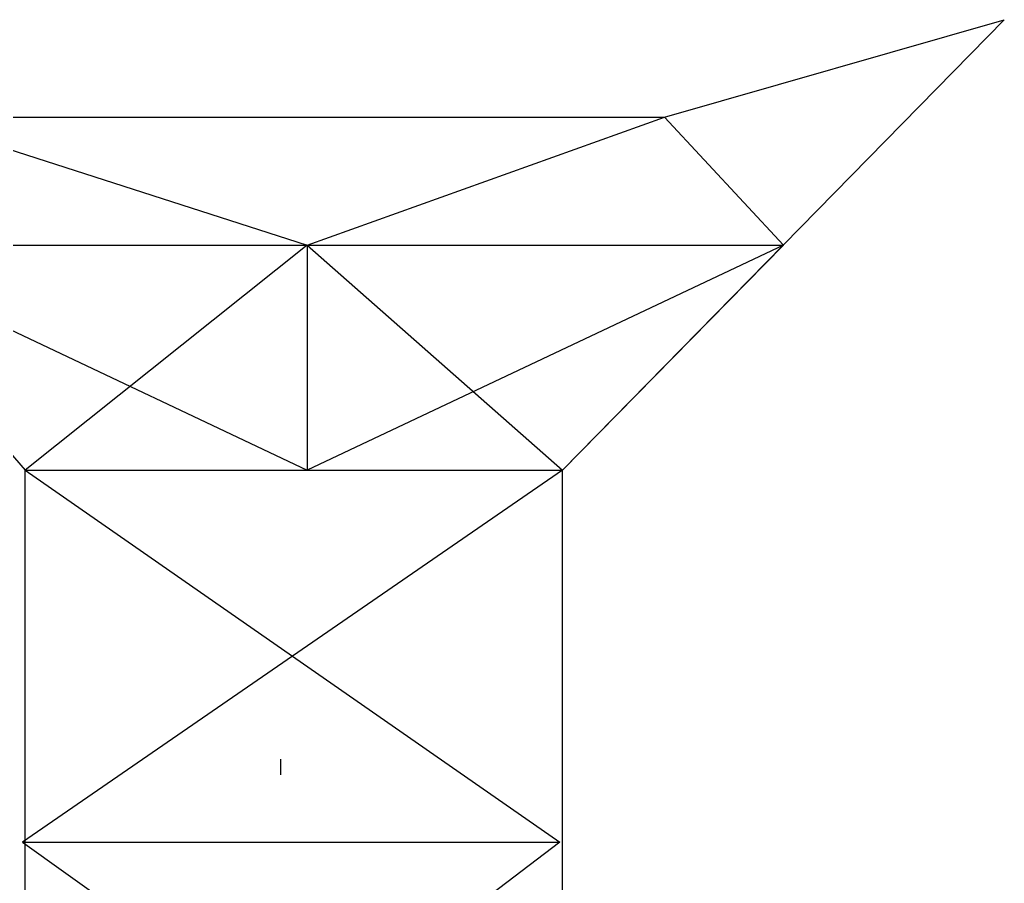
# Model space of a CAD drawing. Header units: millimetres. Extents: x 2 to 5882, y 1831 to 3462.
# Drawn here: x 1052.39 to 1069.75, y 2722.02 to 2737.25 of the extents above; entities that cross this region are included whole.
import ezdxf

# ---------------------------------------------------------------- set-up
doc = ezdxf.new("R2010")
doc.units = ezdxf.units.MM
doc.linetypes.add('DASHDOT', pattern=[25.4, 12.7, -6.35, 0, -6.35])
doc.linetypes.add('HIDDEN', pattern=[9.525, 6.35, -3.175])
doc.layers.add('2', color=2, linetype='HIDDEN')

msp = doc.modelspace()

# ---------------------------------------------------------------- linework, layer by layer
for p, q in [((1045.64232, 2737.25387), (1052.48123, 2729.30507)), ((1061.96048, 2729.30507), (1069.75171, 2737.25387)), ((1063.75913, 2735.53538), (1069.75171, 2737.25387)), ((1050.43146, 2735.53538), (1063.75913, 2735.53538)), ((1050.43146, 2735.53538), (1057.45894, 2733.27947)), ((1057.45894, 2733.27947), (1063.75913, 2735.53538)), ((1063.75913, 2735.53538), (1065.8561, 2733.27947)), ((1049.06177, 2733.27947), (1065.8561, 2733.27947)), ((1049.06177, 2733.27947), (1057.45894, 2729.30507)), ((1057.45894, 2733.27947), (1052.48123, 2729.30507)), ((1057.45894, 2733.27947), (1057.45894, 2729.30507)), ((1057.45894, 2733.27947), (1061.96048, 2729.30507)), ((1065.8561, 2733.27947), (1057.45894, 2729.30507)), ((1061.96048, 2729.30507), (1065.8561, 2733.27947)), ((1061.96048, 2729.30507), (1052.43399, 2722.74862)), ((1052.48123, 2715.94901), (1052.48123, 2729.30507)), ((1052.48123, 2729.30507), (1061.96048, 2729.30507)), ((1052.48123, 2729.30507), (1061.91325, 2722.74862)), ((1061.96048, 2715.94901), (1061.96048, 2729.30507)), ((1052.43399, 2722.74862), (1061.91325, 2722.74862)), ((1052.43399, 2722.74862), (1061.91325, 2722.74862)), ((1052.43399, 2722.74862), (1061.96048, 2715.94901)), ((1061.91325, 2722.74862), (1052.9749, 2715.94901))]:
    msp.add_line(p, q)
at = {"layer": '2', "linetype": 'DASHDOT', "ltscale": 0.4}
msp.add_line((1056.99359, 2682.89422), (1056.99359, 2724.21218), dxfattribs=at)

doc.saveas('drawing.dxf')
